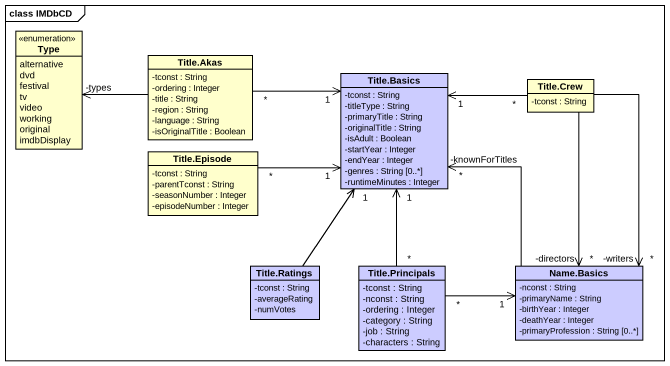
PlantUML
@startuml
mainframe class IMDbCD
hide circle
hide empty members
skinparam classAttributeIconSize 0
enum Type {
  alternative
  dvd
  festival
  tv
  video
  working
  original
  imdbDisplay
}
class "Title.Akas" as Title_Akas {
  -tconst : String
  -ordering : Integer
  -title : String
  -region : String
  -language : String
  -isOriginalTitle : Boolean
}
class "Title.Basics" as Title_Basics #CCCCFF {
  -tconst : String
  -titleType : String
  -primaryTitle : String
  -originalTitle : String
  -isAdult : Boolean
  -startYear : Integer
  -endYear : Integer
  -genres : String [0..*]
  -runtimeMinutes : Integer
}
class "Title.Crew" as Title_Crew {
  -tconst : String
}
class "Title.Episode" as Title_Episode {
  -tconst : String
  -parentTconst : String
  -seasonNumber : Integer
  -episodeNumber : Integer
}
class "Title.Ratings" as Title_Ratings #CCCCFF {
  -tconst : String
  -averageRating
  -numVotes
}
class "Title.Principals" as Title_Principals #CCCCFF {
  -tconst : String
  -nconst : String
  -ordering : Integer
  -category : String
  -job : String
  -characters : String
}
class "Name.Basics" as Name_Basics #CCCCFF {
  -nconst : String
  -primaryName : String
  -birthYear : Integer
  -deathYear : Integer
  -primaryProfession : String [0..*]
}
Title_Akas -left-> "-types" Type
Title_Akas "*" -right-> "1" Title_Basics
Title_Crew "*" -left-> "1" Title_Basics
Title_Crew --> "*\n-directors" Name_Basics
Title_Crew --> "*\n-writers" Name_Basics
Title_Episode "*" -right-> "1" Title_Basics
Title_Ratings -up-> "1" Title_Basics
Title_Principals "*" -up-> "1" Title_Basics
Title_Principals "*" -right-> "1" Name_Basics
Name_Basics -up-> "*\n-knownForTitles" Title_Basics
@enduml
